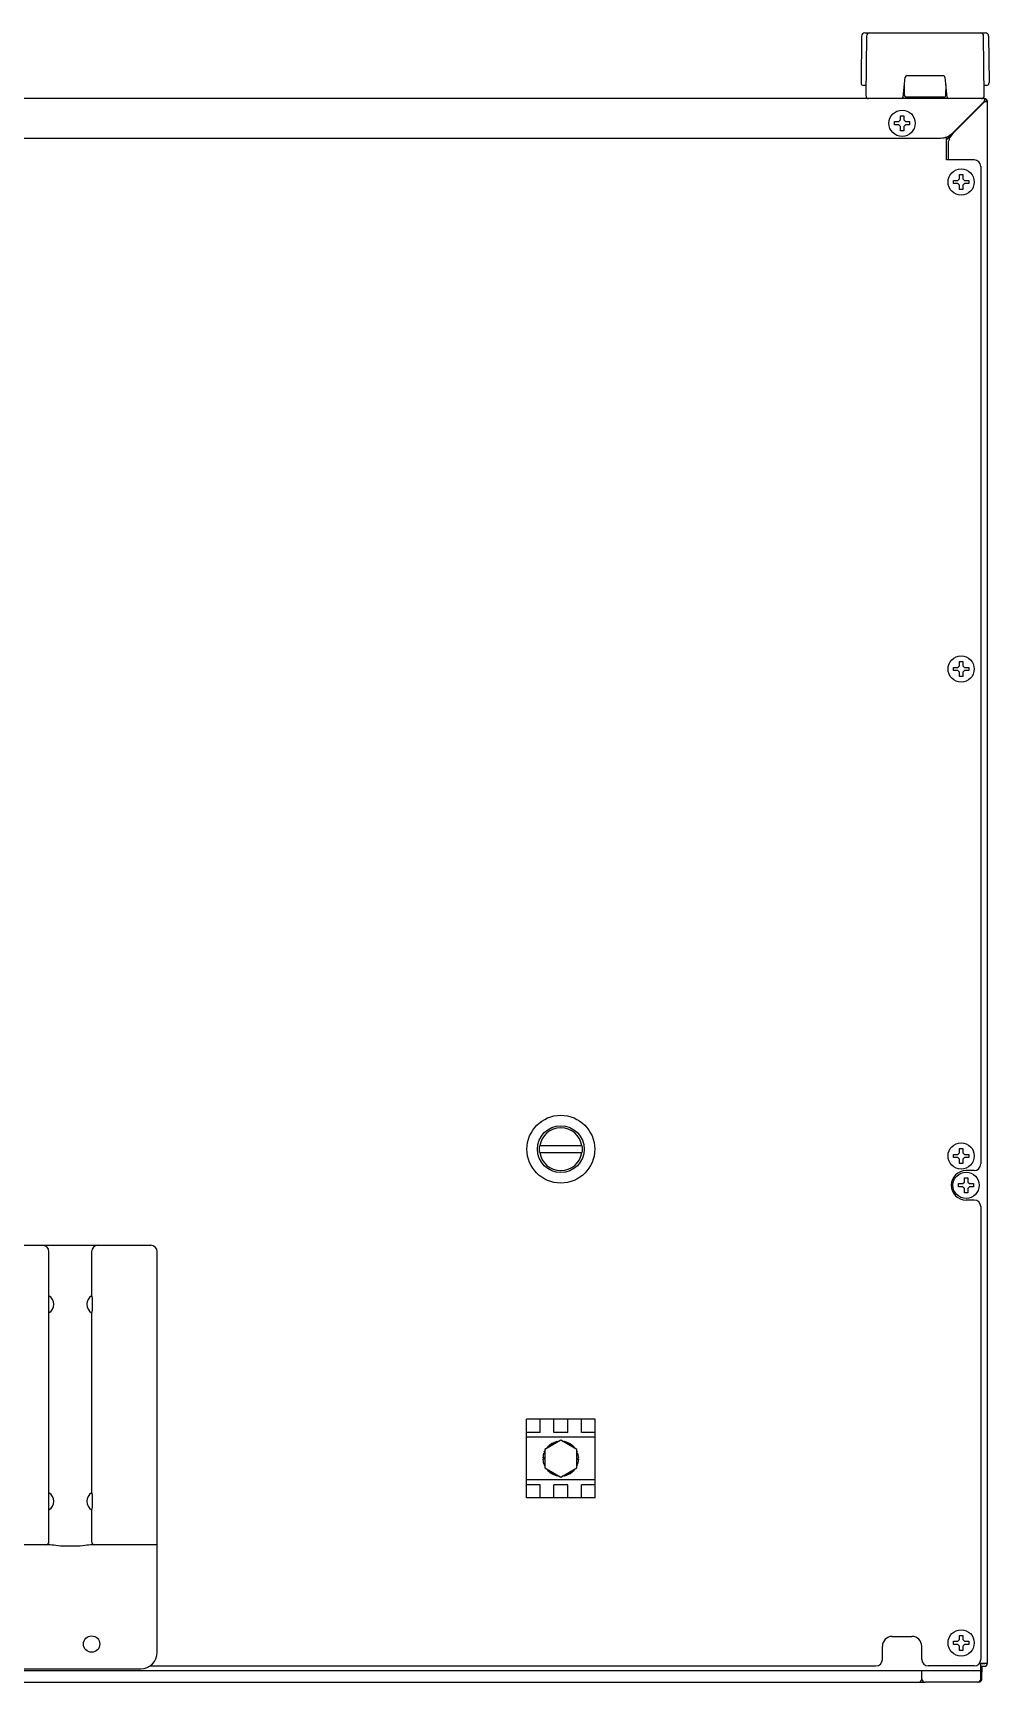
# Model space of a CAD drawing. Header units: millimetres. Extents: x 1025 to 6152, y 3757 to 7264.
# Drawn here: x 1535 to 1826, y 5611 to 6114 of the extents above; entities that cross this region are included whole.
import ezdxf

# ---------------------------------------------------------------- set-up
doc = ezdxf.new("R2010")
doc.units = ezdxf.units.MM
doc.header["$LTSCALE"] = 346.5
doc.layers.get('0').update_dxf_attribs({"linetype": 'CONTINUOUS'})
doc.layers.add('ASSI', color=7, linetype='CONTINUOUS')
doc.layers.add('GEOM', color=7, linetype='CONTINUOUS')

msp = doc.modelspace()

# ---------------------------------------------------------------- linework, layer by layer
at = {"color": 7, "linetype": 'Continuous'}
for p, q in [((1788.08, 6113.7), (1824.84, 6113.7)), ((1787.08, 6112.71), (1786.96, 6098.7)), ((1788.62, 6112.71), (1788.46, 6094.7)), ((1824.46, 6094.7), (1824.3, 6112.71)), ((1825.84, 6112.71), (1825.96, 6098.7)), ((1786.96, 6098.7), (1786.97, 6098.42)), ((1799.77, 6094.15), (1800.42, 6100.25)), ((1800.91, 6100.7), (1812.01, 6100.7)), ((1812.51, 6100.25), (1813.15, 6094.15)), ((1825.96, 6098.7), (1825.95, 6098.42)), ((1788.46, 6097.7), (1787.72, 6097.7)), ((1788.46, 6094.7), (1788.47, 6094.42)), ((1800.22, 6094.59), (1800.17, 6097.89)), ((1812.2, 6094.1), (1800.72, 6094.1)), ((1812.76, 6097.89), (1812.7, 6094.59)), ((1825.2, 6097.7), (1824.44, 6097.7)), ((1824.45, 6094.42), (1824.46, 6094.7)), ((1701.97, 5774.7), (1688.96, 5774.7)), ((1688.96, 5772.7), (1701.97, 5772.7)), ((1572.46, 5620.45), (1572.46, 5742.45)), ((1539.46, 5654.2), (1539.46, 5727.77)), ((1552.65, 5727.95), (1552.65, 5724.94)), ((1552.46, 5723.85), (1552.46, 5669.05)), ((1705.96, 5691.45), (1684.96, 5691.45)), ((1684.96, 5667.45), (1684.96, 5691.45)), ((1689.16, 5687.39), (1689.16, 5691.45)), ((1693.36, 5687.39), (1693.36, 5691.45)), ((1697.56, 5687.39), (1697.56, 5691.45)), ((1701.76, 5687.39), (1701.76, 5691.45)), ((1705.96, 5667.45), (1705.96, 5691.45)), ((1689.16, 5687.39), (1684.96, 5687.39)), ((1697.56, 5687.39), (1693.36, 5687.39)), ((1705.96, 5687.39), (1701.76, 5687.39)), ((1689.16, 5671.5), (1684.96, 5671.5)), ((1689.16, 5667.45), (1689.16, 5671.5)), ((1697.56, 5671.5), (1693.36, 5671.5)), ((1693.36, 5667.45), (1693.36, 5671.5)), ((1697.56, 5667.45), (1697.56, 5671.5)), ((1705.96, 5671.5), (1701.76, 5671.5)), ((1701.76, 5667.45), (1701.76, 5671.5)), ((1552.65, 5667.95), (1552.65, 5664.94)), ((1705.96, 5667.45), (1684.96, 5667.45)), ((1552.46, 5663.85), (1552.46, 5654.2)), ((1539.27, 5653.2), (1529.16, 5653.2)), ((1572.46, 5653.2), (1552.66, 5653.2)), ((1491.71, 5615.45), (1567.46, 5615.45))]:
    msp.add_line(p, q, dxfattribs=at)
at = {"color": 9, "linetype": 'Continuous'}
for p, q in [((1705.96, 5685.95), (1684.96, 5685.95)), ((1705.96, 5672.95), (1684.96, 5672.95)), ((1547.46, 5652.74), (1544.46, 5652.74))]:
    msp.add_line(p, q, dxfattribs=at)
at = {"color": 7, "linetype": 'Continuous'}
for centre, radius in [((1695.46, 5773.7), 10.33), ((1695.46, 5773.7), 7.15), ((1552.46, 5622.95), 2.5)]:
    msp.add_circle(centre, radius, dxfattribs=at)
for centre, radius, start, end in [((1788.08, 6112.7), 1, 90, 179.5), ((1789.62, 6112.7), 1, 90, 179.5), ((1823.31, 6112.7), 1, 0.5, 90), ((1824.84, 6112.7), 1, 0.5, 90), ((1787.72, 6098.45), 0.75, 182, 270), ((1800.91, 6100.2), 0.5, 90, 174), ((1812.01, 6100.2), 0.5, 6, 90), ((1825.2, 6098.45), 0.75, 270, 358), ((1789.22, 6094.45), 0.75, 182, 270), ((1799.28, 6094.2), 0.5, 270, 354), ((1800.72, 6094.6), 0.5, 181, 270), ((1812.2, 6094.6), 0.5, 270, 359), ((1813.65, 6094.2), 0.5, 186, 270), ((1823.7, 6094.45), 0.75, 270, 358), ((1695.46, 5773.7), 6.5, 8.8499, 171.1501), ((1695.46, 5773.7), 6.58, 171.2603, 188.7397), ((1695.46, 5773.7), 6.5, 188.8499, 351.1501), ((1695.46, 5773.7), 6.58, 351.2603, 8.7397), ((1570.46, 5742.45), 2, 0, 90), ((1537.96, 5726.45), 3, 300, 60), ((1553.96, 5726.45), 3, 120, 240), ((1537.96, 5666.45), 3, 300, 60), ((1553.96, 5666.45), 3, 120, 240), ((1538.46, 5654.2), 1, 270, 0), ((1553.46, 5654.2), 1, 180, 270), ((1567.46, 5620.45), 5, 270, 0)]:
    msp.add_arc(centre, radius, start, end, dxfattribs=at)
for points, knots in [([(1552.46, 5729.05), (1552.47, 5729.03), (1552.6, 5728.68), (1552.65, 5728.3), (1552.65, 5727.95)], [0, 0, 0, 0, 0.074571, 1, 1, 1, 1]), ([(1552.65, 5724.94), (1552.65, 5724.8), (1552.63, 5724.43), (1552.55, 5724.06), (1552.46, 5723.84)], [0, 0, 0, 0, 0.377627, 1, 1, 1, 1]), ([(1552.46, 5669.05), (1552.47, 5669.03), (1552.6, 5668.68), (1552.65, 5668.3), (1552.65, 5667.95)], [0, 0, 0, 0, 0.074571, 1, 1, 1, 1]), ([(1552.65, 5664.94), (1552.65, 5664.8), (1552.63, 5664.43), (1552.55, 5664.06), (1552.46, 5663.84)], [0, 0, 0, 0, 0.377627, 1, 1, 1, 1])]:
    msp.add_open_spline(points, degree=3, knots=knots, dxfattribs=at)
at = {"color": 9, "linetype": 'Continuous'}
for points, knots in [([(1544.46, 5652.74), (1543.48, 5652.74), (1541.74, 5652.87), (1540.02, 5653.2), (1539.27, 5653.2)], [0, 0, 0, 0, 0.564728, 1, 1, 1, 1]), ([(1552.66, 5653.2), (1551.9, 5653.2), (1550.18, 5652.87), (1548.44, 5652.74), (1547.46, 5652.74)], [0, 0, 0, 0, 0.435713, 1, 1, 1, 1])]:
    msp.add_open_spline(points, degree=3, knots=knots, dxfattribs=at)
at = {"layer": 'ASSI', "color": 7, "linetype": 'Continuous'}
for p, q in [((1690.06, 5679.6), (1690.33, 5681.15)), ((1690.43, 5681.44), (1690.57, 5681.67)), ((1695.46, 5685.1), (1690.57, 5682.27)), ((1690.57, 5682.27), (1690.57, 5676.62)), ((1691.09, 5682.57), (1691.22, 5682.81)), ((1691.42, 5683.04), (1692.63, 5684.05)), ((1692.89, 5684.2), (1694.37, 5684.75)), ((1694.67, 5684.8), (1694.94, 5684.8)), ((1700.36, 5682.27), (1695.46, 5685.1)), ((1695.98, 5684.8), (1696.25, 5684.8)), ((1696.55, 5684.75), (1698.03, 5684.2)), ((1698.3, 5684.05), (1699.51, 5683.04)), ((1699.7, 5682.81), (1699.84, 5682.57)), ((1700.36, 5676.62), (1700.36, 5682.27)), ((1700.36, 5681.67), (1700.49, 5681.44)), ((1700.59, 5681.15), (1700.87, 5679.6)), ((1690.33, 5677.74), (1690.06, 5679.3)), ((1690.57, 5677.22), (1690.43, 5677.46)), ((1690.57, 5676.62), (1695.46, 5673.8)), ((1691.22, 5676.09), (1691.09, 5676.32)), ((1695.46, 5673.8), (1700.36, 5676.62)), ((1699.84, 5676.32), (1699.7, 5676.09)), ((1700.49, 5677.46), (1700.36, 5677.22)), ((1700.87, 5679.3), (1700.59, 5677.74)), ((1692.63, 5674.84), (1691.42, 5675.86)), ((1694.37, 5674.15), (1692.89, 5674.69)), ((1694.94, 5674.1), (1694.67, 5674.1)), ((1696.25, 5674.1), (1695.98, 5674.1)), ((1698.03, 5674.69), (1696.55, 5674.15)), ((1699.51, 5675.86), (1698.3, 5674.84))]:
    msp.add_line(p, q, dxfattribs=at)
for centre, radius, start, end in [((1689.89, 5680.5), 1.26, 57.2821, 59.9837), ((1693.59, 5684.8), 1.25, 357.2328, 359.9773), ((1699.16, 5683.75), 1.25, 297.2597, 299.9802), ((1691.77, 5675.15), 1.25, 117.2586, 119.9801), ((1701.03, 5678.4), 1.25, 237.2591, 239.9802), ((1697.34, 5674.1), 1.25, 177.2586, 179.9801)]:
    msp.add_arc(centre, radius, start, end, dxfattribs=at)
for points, knots in [([(1690.57, 5681.1), (1690.54, 5681.11), (1690.46, 5681.12), (1690.39, 5681.15), (1690.33, 5681.15)], [0, 0, 0, 0, 0.321347, 1, 1, 1, 1]), ([(1690.57, 5681.37), (1690.55, 5681.37), (1690.51, 5681.4), (1690.46, 5681.42), (1690.43, 5681.44)], [0, 0, 0, 0, 0.317602, 1, 1, 1, 1]), ([(1691.35, 5682.72), (1691.34, 5682.73), (1691.3, 5682.76), (1691.25, 5682.79), (1691.22, 5682.81)], [0, 0, 0, 0, 0.32014, 1, 1, 1, 1]), ([(1691.58, 5682.86), (1691.56, 5682.88), (1691.51, 5682.94), (1691.45, 5683), (1691.42, 5683.04)], [0, 0, 0, 0, 0.324551, 1, 1, 1, 1]), ([(1692.94, 5683.64), (1692.9, 5683.69), (1692.83, 5683.79), (1692.72, 5683.93), (1692.66, 5684.02), (1692.63, 5684.05)], [0, 0, 0, 0, 0.333918, 0.740588, 1, 1, 1, 1]), ([(1693.09, 5683.73), (1693.07, 5683.78), (1693.02, 5683.9), (1692.95, 5684.06), (1692.9, 5684.16), (1692.89, 5684.2)], [0, 0, 0, 0, 0.335336, 0.741881, 1, 1, 1, 1]), ([(1693.15, 5683.76), (1693.14, 5683.8), (1693.12, 5683.97), (1693.09, 5684.14), (1693.05, 5684.26)], [0, 0, 0, 0, 0.240606, 1, 1, 1, 1]), ([(1694.45, 5684.51), (1694.44, 5684.54), (1694.42, 5684.61), (1694.39, 5684.69), (1694.37, 5684.75)], [0, 0, 0, 0, 0.321347, 1, 1, 1, 1]), ([(1694.68, 5684.64), (1694.68, 5684.66), (1694.68, 5684.71), (1694.67, 5684.76), (1694.67, 5684.8)], [0, 0, 0, 0, 0.317636, 1, 1, 1, 1]), ([(1696.25, 5684.64), (1696.25, 5684.66), (1696.25, 5684.71), (1696.25, 5684.76), (1696.25, 5684.8)], [0, 0, 0, 0, 0.32014, 1, 1, 1, 1]), ([(1696.48, 5684.51), (1696.48, 5684.54), (1696.51, 5684.61), (1696.53, 5684.69), (1696.55, 5684.75)], [0, 0, 0, 0, 0.324551, 1, 1, 1, 1]), ([(1697.83, 5683.73), (1697.85, 5683.78), (1697.91, 5683.9), (1697.97, 5684.06), (1698.02, 5684.16), (1698.03, 5684.2)], [0, 0, 0, 0, 0.333917, 0.740587, 1, 1, 1, 1]), ([(1697.99, 5683.64), (1698.02, 5683.69), (1698.09, 5683.79), (1698.2, 5683.93), (1698.27, 5684.02), (1698.3, 5684.05)], [0, 0, 0, 0, 0.335335, 0.74188, 1, 1, 1, 1]), ([(1698.04, 5683.61), (1698.07, 5683.63), (1698.21, 5683.73), (1698.34, 5683.84), (1698.43, 5683.94)], [0, 0, 0, 0, 0.240582, 1, 1, 1, 1]), ([(1699.34, 5682.86), (1699.36, 5682.88), (1699.41, 5682.94), (1699.47, 5683), (1699.51, 5683.04)], [0, 0, 0, 0, 0.321347, 1, 1, 1, 1]), ([(1699.57, 5682.72), (1699.58, 5682.73), (1699.63, 5682.76), (1699.67, 5682.79), (1699.7, 5682.81)], [0, 0, 0, 0, 0.317604, 1, 1, 1, 1]), ([(1700.35, 5681.37), (1700.37, 5681.37), (1700.41, 5681.4), (1700.46, 5681.42), (1700.49, 5681.44)], [0, 0, 0, 0, 0.32014, 1, 1, 1, 1]), ([(1700.36, 5681.1), (1700.38, 5681.11), (1700.46, 5681.12), (1700.54, 5681.15), (1700.59, 5681.15)], [0, 0, 0, 0, 0.324551, 1, 1, 1, 1]), ([(1690.57, 5679.54), (1690.51, 5679.54), (1690.38, 5679.55), (1690.21, 5679.58), (1690.1, 5679.59), (1690.06, 5679.6)], [0, 0, 0, 0, 0.335336, 0.741881, 1, 1, 1, 1]), ([(1690.57, 5679.36), (1690.51, 5679.35), (1690.38, 5679.34), (1690.21, 5679.32), (1690.1, 5679.3), (1690.06, 5679.3)], [0, 0, 0, 0, 0.333918, 0.740587, 1, 1, 1, 1]), ([(1690.57, 5679.6), (1690.53, 5679.62), (1690.38, 5679.68), (1690.21, 5679.74), (1690.09, 5679.77)], [0, 0, 0, 0, 0.240606, 1, 1, 1, 1]), ([(1690.57, 5677.79), (1690.54, 5677.79), (1690.46, 5677.77), (1690.38, 5677.75), (1690.33, 5677.74)], [0, 0, 0, 0, 0.324551, 1, 1, 1, 1]), ([(1690.57, 5677.53), (1690.55, 5677.52), (1690.51, 5677.5), (1690.46, 5677.47), (1690.43, 5677.46)], [0, 0, 0, 0, 0.32014, 1, 1, 1, 1]), ([(1691.35, 5676.17), (1691.34, 5676.16), (1691.3, 5676.13), (1691.25, 5676.11), (1691.22, 5676.09)], [0, 0, 0, 0, 0.317603, 1, 1, 1, 1]), ([(1691.58, 5676.04), (1691.56, 5676.02), (1691.51, 5675.96), (1691.45, 5675.9), (1691.42, 5675.86)], [0, 0, 0, 0, 0.321347, 1, 1, 1, 1]), ([(1699.34, 5676.04), (1699.36, 5676.02), (1699.41, 5675.96), (1699.47, 5675.9), (1699.51, 5675.86)], [0, 0, 0, 0, 0.324551, 1, 1, 1, 1]), ([(1699.57, 5676.17), (1699.58, 5676.16), (1699.63, 5676.13), (1699.67, 5676.11), (1699.7, 5676.09)], [0, 0, 0, 0, 0.32014, 1, 1, 1, 1]), ([(1700.36, 5679.54), (1700.41, 5679.54), (1700.54, 5679.55), (1700.71, 5679.58), (1700.82, 5679.59), (1700.87, 5679.6)], [0, 0, 0, 0, 0.333917, 0.740587, 1, 1, 1, 1]), ([(1700.36, 5679.36), (1700.41, 5679.35), (1700.54, 5679.34), (1700.71, 5679.32), (1700.82, 5679.3), (1700.87, 5679.3)], [0, 0, 0, 0, 0.335335, 0.74188, 1, 1, 1, 1]), ([(1700.36, 5679.29), (1700.39, 5679.28), (1700.55, 5679.21), (1700.71, 5679.15), (1700.84, 5679.13)], [0, 0, 0, 0, 0.240581, 1, 1, 1, 1]), ([(1700.36, 5677.79), (1700.38, 5677.79), (1700.46, 5677.77), (1700.54, 5677.75), (1700.59, 5677.74)], [0, 0, 0, 0, 0.321347, 1, 1, 1, 1]), ([(1700.36, 5677.53), (1700.37, 5677.52), (1700.41, 5677.5), (1700.46, 5677.47), (1700.49, 5677.46)], [0, 0, 0, 0, 0.317603, 1, 1, 1, 1]), ([(1692.88, 5675.29), (1692.85, 5675.26), (1692.71, 5675.16), (1692.58, 5675.05), (1692.5, 5674.95)], [0, 0, 0, 0, 0.24058, 1, 1, 1, 1]), ([(1692.94, 5675.25), (1692.9, 5675.21), (1692.83, 5675.1), (1692.72, 5674.97), (1692.66, 5674.88), (1692.63, 5674.84)], [0, 0, 0, 0, 0.335336, 0.741881, 1, 1, 1, 1]), ([(1693.09, 5675.16), (1693.07, 5675.11), (1693.02, 5675), (1692.95, 5674.84), (1692.9, 5674.73), (1692.89, 5674.69)], [0, 0, 0, 0, 0.333918, 0.740587, 1, 1, 1, 1]), ([(1694.45, 5674.38), (1694.44, 5674.36), (1694.42, 5674.28), (1694.39, 5674.2), (1694.37, 5674.15)], [0, 0, 0, 0, 0.324551, 1, 1, 1, 1]), ([(1694.68, 5674.25), (1694.68, 5674.23), (1694.68, 5674.18), (1694.67, 5674.13), (1694.67, 5674.1)], [0, 0, 0, 0, 0.32014, 1, 1, 1, 1]), ([(1696.25, 5674.25), (1696.25, 5674.23), (1696.25, 5674.18), (1696.25, 5674.13), (1696.25, 5674.1)], [0, 0, 0, 0, 0.317603, 1, 1, 1, 1]), ([(1696.48, 5674.38), (1696.48, 5674.36), (1696.51, 5674.28), (1696.53, 5674.2), (1696.55, 5674.15)], [0, 0, 0, 0, 0.321347, 1, 1, 1, 1]), ([(1697.78, 5675.13), (1697.78, 5675.09), (1697.8, 5674.92), (1697.83, 5674.75), (1697.87, 5674.63)], [0, 0, 0, 0, 0.240581, 1, 1, 1, 1]), ([(1697.83, 5675.16), (1697.85, 5675.11), (1697.91, 5675), (1697.97, 5674.84), (1698.02, 5674.73), (1698.03, 5674.69)], [0, 0, 0, 0, 0.335335, 0.74188, 1, 1, 1, 1]), ([(1697.99, 5675.25), (1698.02, 5675.21), (1698.09, 5675.1), (1698.2, 5674.97), (1698.27, 5674.88), (1698.3, 5674.84)], [0, 0, 0, 0, 0.333917, 0.740587, 1, 1, 1, 1])]:
    msp.add_open_spline(points, degree=3, knots=knots, dxfattribs=at)
for points in [[(1691.7, 5682.93), (1691.66, 5683), (1691.61, 5683.08), (1691.55, 5683.15)], [(1696.59, 5684.44), (1696.64, 5684.52), (1696.68, 5684.6), (1696.71, 5684.69)], [(1690.57, 5677.93), (1690.48, 5677.93), (1690.39, 5677.92), (1690.3, 5677.91)], [(1700.35, 5680.97), (1700.44, 5680.97), (1700.53, 5680.97), (1700.62, 5680.99)], [(1694.33, 5674.45), (1694.29, 5674.37), (1694.24, 5674.29), (1694.21, 5674.21)], [(1699.22, 5675.97), (1699.27, 5675.89), (1699.32, 5675.82), (1699.38, 5675.75)]]:
    msp.add_open_spline(points, degree=3, dxfattribs=at)
at = {"layer": 'GEOM', "color": 7, "linetype": 'Continuous'}
for p, q in [((1824.56, 6093.7), (1026.36, 6093.7)), ((1824.56, 6093.7), (1824.56, 6093.51)), ((1824.56, 6093.51), (1824.56, 6092.88)), ((1798.96, 6088.5), (1799.96, 6088.5)), ((1798.96, 6087.2), (1798.96, 6088.5)), ((1799.96, 6088.5), (1799.96, 6087.2)), ((1814.83, 6083.16), (1824.46, 6092.8)), ((1824.56, 6092.7), (1814.93, 6083.06)), ((1825.27, 6092.8), (1824.64, 6092.8)), ((1825.46, 6092.8), (1825.27, 6092.8)), ((1825.46, 5617.1), (1825.46, 6092.8)), ((1797.16, 6086.7), (1798.46, 6086.7)), ((1797.16, 6085.7), (1797.16, 6086.7)), ((1798.46, 6085.7), (1797.16, 6085.7)), ((1798.46, 6086.7), (1798.96, 6087.2)), ((1798.96, 6085.2), (1798.46, 6085.7)), ((1798.96, 6083.9), (1798.96, 6085.2)), ((1799.96, 6083.9), (1798.96, 6083.9)), ((1799.96, 6087.2), (1800.46, 6086.7)), ((1800.46, 6085.7), (1799.96, 6085.2)), ((1799.96, 6085.2), (1799.96, 6083.9)), ((1800.46, 6086.7), (1801.76, 6086.7)), ((1801.76, 6085.7), (1800.46, 6085.7)), ((1801.76, 6086.7), (1801.76, 6085.7)), ((1814.83, 6083.16), (1812.96, 6081.3)), ((1812.96, 6081.1), (1814.93, 6083.06)), ((1039.63, 6081.7), (1811.29, 6081.7)), ((1812.96, 6075.04), (1812.96, 6081.99)), ((1812.96, 6075.04), (1812.96, 6081.99)), ((1813.46, 6079.53), (1813.46, 6075.04)), ((1821.46, 6075.04), (1812.96, 6075.04)), ((1823.46, 6073.04), (1823.46, 5769.2)), ((1815.16, 6068.8), (1816.46, 6068.8)), ((1815.16, 6067.8), (1815.16, 6068.8)), ((1816.46, 6067.8), (1815.16, 6067.8)), ((1816.46, 6068.8), (1816.96, 6069.3)), ((1816.96, 6067.3), (1816.46, 6067.8)), ((1816.96, 6070.6), (1817.96, 6070.6)), ((1816.96, 6069.3), (1816.96, 6070.6)), ((1817.96, 6070.6), (1817.96, 6069.3)), ((1817.96, 6069.3), (1818.46, 6068.8)), ((1818.46, 6067.8), (1817.96, 6067.3)), ((1818.46, 6068.8), (1819.76, 6068.8)), ((1819.76, 6067.8), (1818.46, 6067.8)), ((1819.76, 6068.8), (1819.76, 6067.8)), ((1816.96, 6066), (1816.96, 6067.3)), ((1817.96, 6066), (1816.96, 6066)), ((1817.96, 6067.3), (1817.96, 6066)), ((1816.96, 5922.26), (1817.96, 5922.26)), ((1816.96, 5920.96), (1816.96, 5922.26)), ((1817.96, 5922.26), (1817.96, 5920.96)), ((1815.16, 5920.46), (1816.46, 5920.46)), ((1815.16, 5919.46), (1815.16, 5920.46)), ((1816.46, 5919.46), (1815.16, 5919.46)), ((1816.46, 5920.46), (1816.96, 5920.96)), ((1816.96, 5918.96), (1816.46, 5919.46)), ((1816.96, 5917.66), (1816.96, 5918.96)), ((1817.96, 5917.66), (1816.96, 5917.66)), ((1817.96, 5920.96), (1818.46, 5920.46)), ((1818.46, 5919.46), (1817.96, 5918.96)), ((1817.96, 5918.96), (1817.96, 5917.66)), ((1818.46, 5920.46), (1819.76, 5920.46)), ((1819.76, 5919.46), (1818.46, 5919.46)), ((1819.76, 5920.46), (1819.76, 5919.46)), ((1815.16, 5772.13), (1816.46, 5772.13)), ((1815.16, 5771.13), (1815.16, 5772.13)), ((1816.46, 5772.13), (1816.96, 5772.63)), ((1816.96, 5773.93), (1817.96, 5773.93)), ((1816.96, 5772.63), (1816.96, 5773.93)), ((1817.96, 5773.93), (1817.96, 5772.63)), ((1817.96, 5772.63), (1818.46, 5772.13)), ((1818.46, 5772.13), (1819.76, 5772.13)), ((1819.76, 5772.13), (1819.76, 5771.13)), ((1816.46, 5771.13), (1815.16, 5771.13)), ((1816.96, 5770.63), (1816.46, 5771.13)), ((1816.96, 5769.33), (1816.96, 5770.63)), ((1817.96, 5769.33), (1816.96, 5769.33)), ((1818.46, 5771.13), (1817.96, 5770.63)), ((1817.96, 5770.63), (1817.96, 5769.33)), ((1819.76, 5771.13), (1818.46, 5771.13)), ((1821.46, 5767.2), (1818.96, 5767.2)), ((1816.66, 5763.2), (1817.96, 5763.2)), ((1816.66, 5762.2), (1816.66, 5763.2)), ((1817.96, 5762.2), (1816.66, 5762.2)), ((1817.96, 5763.2), (1818.46, 5763.7)), ((1818.46, 5761.7), (1817.96, 5762.2)), ((1818.46, 5765), (1819.46, 5765)), ((1818.46, 5763.7), (1818.46, 5765)), ((1818.46, 5760.4), (1818.46, 5761.7)), ((1819.46, 5765), (1819.46, 5763.7)), ((1819.46, 5763.7), (1819.96, 5763.2)), ((1819.96, 5762.2), (1819.46, 5761.7)), ((1819.46, 5761.7), (1819.46, 5760.4)), ((1819.96, 5763.2), (1821.26, 5763.2)), ((1821.26, 5762.2), (1819.96, 5762.2)), ((1821.26, 5763.2), (1821.26, 5762.2)), ((1819.46, 5760.4), (1818.46, 5760.4)), ((1821.46, 5758.2), (1818.96, 5758.2)), ((1823.46, 5756.2), (1823.46, 5618.3)), ((1221.54, 5744.45), (1570.46, 5744.45)), ((1539.46, 5727.77), (1539.46, 5742.45)), ((1552.46, 5742.45), (1552.46, 5729.05)), ((1793.46, 5618.3), (1793.46, 5622.3)), ((1796.46, 5625.3), (1802.46, 5625.3)), ((1805.46, 5618.3), (1805.46, 5622.3)), ((1815.16, 5623.8), (1816.46, 5623.8)), ((1815.16, 5622.8), (1815.16, 5623.8)), ((1816.46, 5622.8), (1815.16, 5622.8)), ((1816.46, 5623.8), (1816.96, 5624.3)), ((1816.96, 5622.3), (1816.46, 5622.8)), ((1816.96, 5625.6), (1817.96, 5625.6)), ((1816.96, 5624.3), (1816.96, 5625.6)), ((1816.96, 5621), (1816.96, 5622.3)), ((1817.96, 5621), (1816.96, 5621)), ((1817.96, 5625.6), (1817.96, 5624.3)), ((1817.96, 5624.3), (1818.46, 5623.8)), ((1818.46, 5622.8), (1817.96, 5622.3)), ((1817.96, 5622.3), (1817.96, 5621)), ((1818.46, 5623.8), (1819.76, 5623.8)), ((1819.76, 5622.8), (1818.46, 5622.8)), ((1819.76, 5623.8), (1819.76, 5622.8)), ((1570.25, 5616.3), (1791.46, 5616.3)), ((1821.46, 5616.3), (1807.46, 5616.3)), ((1823.02, 5617.1), (1825.46, 5617.1)), ((1823.46, 5614.9), (1823.46, 5617.1)), ((1823.46, 5617), (1824.56, 5617)), ((1823.46, 5616.2), (1824.56, 5616.2)), ((1823.8, 5612.39), (1823.83, 5616.2)), ((1027.46, 5614.9), (1823.46, 5614.9)), ((1046.46, 5611.4), (1804.46, 5611.4)), ((1662.96, 5614.8), (1662.96, 5614.9)), ((1667.96, 5614.8), (1667.96, 5614.9)), ((1804.46, 5611.4), (1806.46, 5611.4)), ((1805.46, 5612.4), (1805.46, 5614.9)), ((1822.86, 5611.4), (1806.46, 5611.4)), ((1823.46, 5612.4), (1823.46, 5614.9))]:
    msp.add_line(p, q, dxfattribs=at)
for centre in [(1799.46, 6086.2), (1817.46, 6068.3), (1817.46, 5919.96), (1817.46, 5771.63), (1818.96, 5762.7), (1817.46, 5623.3)]:
    msp.add_circle(centre, 4, dxfattribs=at)
for centre, radius, start, end in [((1824.56, 6092.8), 0.9, 0, 90), ((1823.15, 6091.5), 1, 36.0969, 44.3931), ((1824.56, 6092.8), 0.1, 0, 90), ((1811.29, 6086.7), 5, 270, 315), ((1818.46, 6079.53), 5, 135, 180), ((1821.46, 6073.04), 2, 0, 90), ((1818.96, 5762.7), 4.5, 90, 270), ((1821.46, 5769.2), 2, 270, 0), ((1821.46, 5756.2), 2, 0, 90), ((1537.46, 5742.45), 2, 0, 90), ((1554.46, 5742.45), 2, 90, 180), ((1796.46, 5622.3), 3, 90, 180), ((1802.46, 5622.3), 3, 0, 90), ((1791.46, 5618.3), 2, 270, 0), ((1807.46, 5618.3), 2, 180, 270), ((1821.46, 5618.3), 2, 270, 0), ((1824.56, 5617.1), 0.9, 270, 360), ((1824.56, 5617.1), 0.1, 270, 360), ((1615.04, 5615.3), 0.5, 296.6152, 309.5006), ((1635.88, 5615.3), 0.5, 230.4992, 243.3848), ((1774.41, 5615.3), 0.5, 228.1684, 242.6666), ((1804.46, 5612.4), 1, 270, 0), ((1806.46, 5612.4), 1, 180, 270), ((1822.46, 5612.4), 1, 270, 0), ((1822.8, 5612.4), 1, 273.8725, 359.5)]:
    msp.add_arc(centre, radius, start, end, dxfattribs=at)
for points, knots in [([(1824.56, 6093.51), (1824.54, 6093.4), (1824.51, 6093.17), (1824.48, 6092.93), (1824.46, 6092.8)], [0, 0, 0, 0, 0.444743, 1, 1, 1, 1]), ([(1824.56, 6092.88), (1824.55, 6092.87), (1824.52, 6092.85), (1824.49, 6092.82), (1824.46, 6092.8)], [0, 0, 0, 0, 0.232177, 1, 1, 1, 1]), ([(1824.64, 6092.8), (1824.64, 6092.79), (1824.61, 6092.75), (1824.58, 6092.72), (1824.56, 6092.7)], [0, 0, 0, 0, 0.232177, 1, 1, 1, 1]), ([(1825.27, 6092.8), (1825.17, 6092.78), (1824.93, 6092.74), (1824.69, 6092.71), (1824.56, 6092.7)], [0, 0, 0, 0, 0.444743, 1, 1, 1, 1])]:
    msp.add_open_spline(points, degree=3, knots=knots, dxfattribs=at)

doc.saveas('drawing.dxf')
